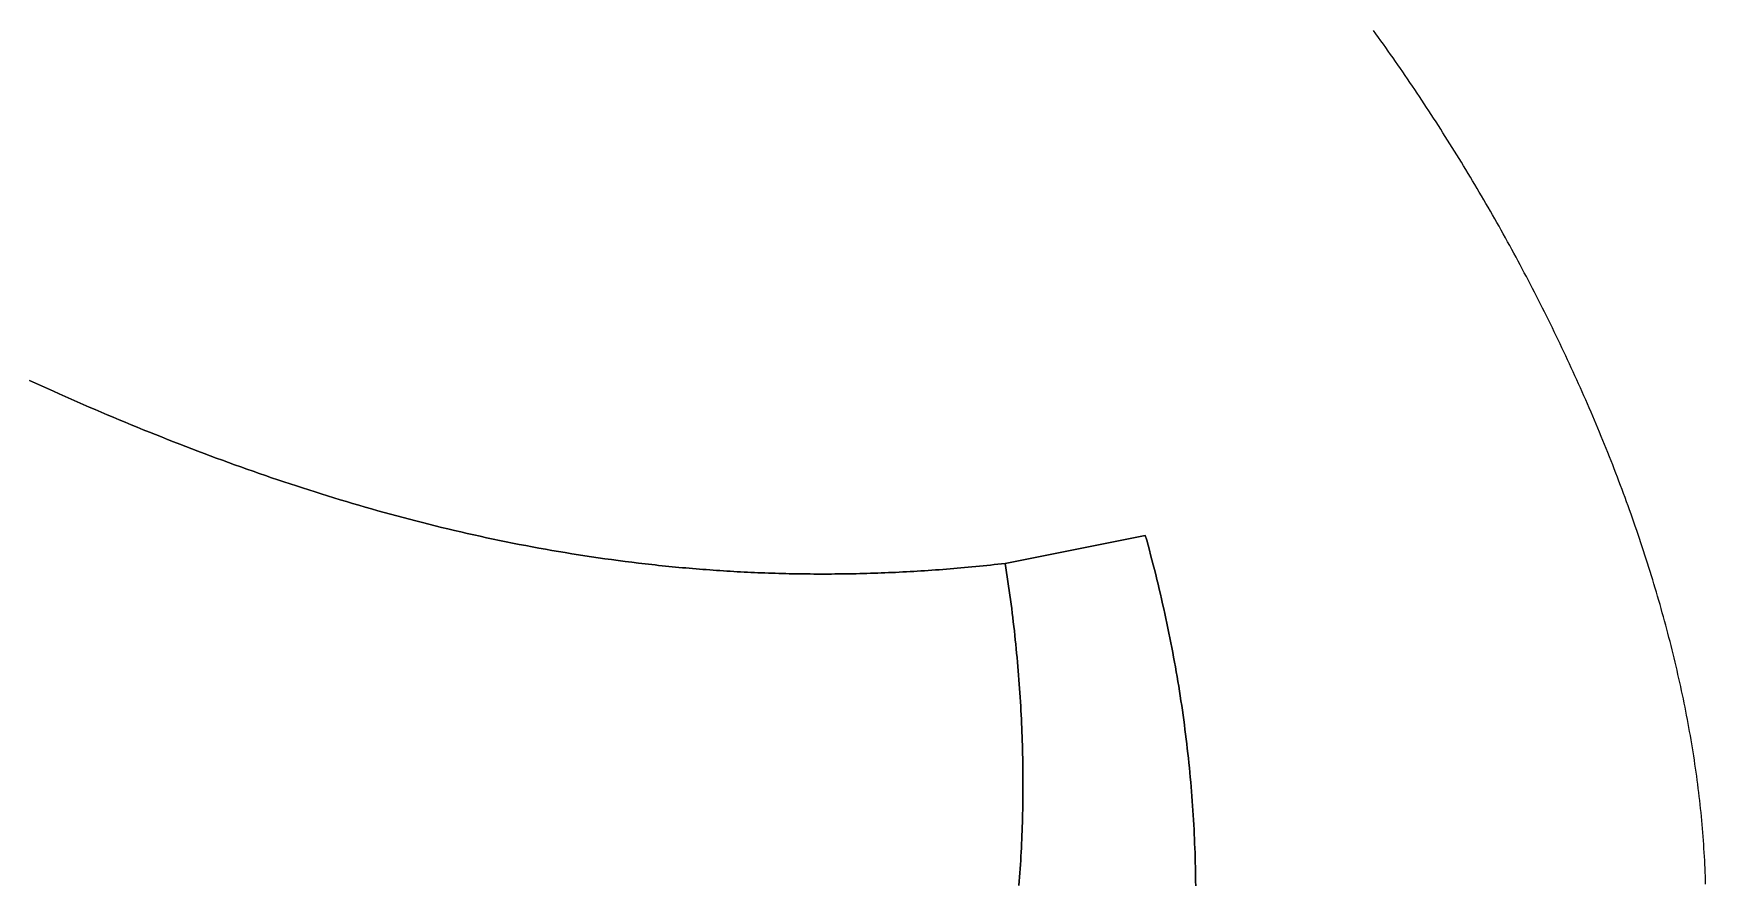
# Model space of a CAD drawing. Header units: millimetres. Extents: x 539514 to 908003, y -69769 to 203909.
# Drawn here: x 819420 to 836812, y -20061 to -11242 of the extents above; entities that cross this region are included whole.
import ezdxf

# ---------------------------------------------------------------- set-up
doc = ezdxf.new("R2010")
doc.units = ezdxf.units.MM
doc.layers.add('CLOSED_AREAS', color=7, linetype='Continuous')
doc.layers.add('REGION_HOLES', color=7, linetype='Continuous')

msp = doc.modelspace()

# ---------------------------------------------------------------- linework, layer by layer
at = {"layer": 'CLOSED_AREAS'}
for points in [[(836812.053, -20087.072), (836810.981, -20046.136), (836809.724, -20005.149), (836808.282, -19964.111), (836806.656, -19923.023), (836804.847, -19881.885), (836802.855, -19840.7), (836800.68, -19799.466), (836798.325, -19758.186), (836795.789, -19716.858), (836793.072, -19675.486), (836790.177, -19634.068), (836787.102, -19592.606), (836783.85, -19551.101), (836780.42, -19509.553), (836776.814, -19467.963), (836773.032, -19426.331), (836769.074, -19384.659), (836764.942, -19342.947), (836760.635, -19301.196), (836756.155, -19259.407), (836751.503, -19217.579), (836746.678, -19175.715), (836741.683, -19133.815), (836736.516, -19091.879), (836731.18, -19049.908), (836725.674, -19007.903), (836720, -18965.864), (836714.157, -18923.793), (836708.147, -18881.691), (836701.971, -18839.556), (836695.629, -18797.392), (836689.121, -18755.197), (836682.449, -18712.974), (836675.612, -18670.722), (836668.613, -18628.443), (836661.451, -18586.137), (836654.126, -18543.804), (836646.641, -18501.447), (836638.995, -18459.064), (836631.189, -18416.658), (836623.223, -18374.228), (836615.099, -18331.776), (836606.817, -18289.301), (836598.378, -18246.806), (836589.782, -18204.291), (836581.03, -18161.755), (836572.123, -18119.201), (836563.061, -18076.629), (836553.846, -18034.039), (836544.477, -17991.433), (836534.955, -17948.81), (836525.282, -17906.172), (836515.457, -17863.519), (836505.482, -17820.853), (836495.357, -17778.173), (836485.082, -17735.481), (836474.659, -17692.778), (836464.088, -17650.063), (836453.37, -17607.338), (836442.505, -17564.603), (836431.494, -17521.86), (836420.339, -17479.109), (836409.038, -17436.35), (836397.594, -17393.585), (836386.006, -17350.813), (836374.276, -17308.037), (836362.403, -17265.256), (836350.39, -17222.471), (836338.236, -17179.683), (836325.942, -17136.893), (836313.509, -17094.101), (836300.938, -17051.308), (836288.228, -17008.516), (836275.382, -16965.723), (836262.398, -16922.933), (836249.279, -16880.144), (836236.025, -16837.358), (836222.636, -16794.575), (836209.113, -16751.796), (836195.457, -16709.023), (836181.669, -16666.255), (836167.749, -16623.493), (836153.697, -16580.739), (836139.515, -16537.992), (836125.203, -16495.254), (836110.762, -16452.525), (836096.193, -16409.806), (836081.495, -16367.098), (836066.67, -16324.401), (836051.719, -16281.716), (836036.642, -16239.044), (836021.44, -16196.386), (836006.114, -16153.742), (835990.663, -16111.113), (835975.089, -16068.499), (835959.393, -16025.903), (835943.575, -15983.323), (835927.636, -15940.761), (835911.577, -15898.218), (835895.397, -15855.695), (835879.099, -15813.191), (835862.682, -15770.708), (835846.147, -15728.247), (835829.495, -15685.808), (835812.726, -15643.392), (835795.842, -15600.999), (835778.843, -15558.631), (835761.729, -15516.288), (835744.501, -15473.971), (835727.16, -15431.681), (835709.707, -15389.418), (835692.142, -15347.183), (835674.466, -15304.976), (835656.679, -15262.8), (835638.783, -15220.653), (835620.777, -15178.537), (835602.663, -15136.453), (835584.441, -15094.401), (835566.112, -15052.382), (835547.677, -15010.398), (835529.136, -14968.447), (835510.49, -14926.532), (835491.739, -14884.653), (835472.885, -14842.81), (835453.927, -14801.005), (835434.867, -14759.238), (835415.706, -14717.51), (835396.443, -14675.822), (835377.08, -14634.174), (835357.617, -14592.567), (835338.055, -14551.001), (835318.395, -14509.478), (835298.636, -14467.999), (835278.781, -14426.563), (835258.83, -14385.172), (835238.782, -14343.826), (835218.64, -14302.526), (835198.403, -14261.273), (835178.072, -14220.068), (835157.649, -14178.911), (835137.133, -14137.802), (835116.525, -14096.744), (835095.826, -14055.736), (835075.037, -14014.779), (835054.158, -13973.874), (835033.19, -13933.021), (835012.134, -13892.222), (834990.99, -13851.477), (834969.759, -13810.787), (834948.442, -13770.152), (834927.039, -13729.573), (834905.551, -13689.051), (834883.978, -13648.587), (834862.322, -13608.181), (834840.583, -13567.834), (834818.761, -13527.547), (834796.858, -13487.321), (834774.874, -13447.156), (834752.809, -13407.053), (834730.665, -13367.012), (834708.442, -13327.035), (834686.14, -13287.122), (834663.761, -13247.274), (834641.304, -13207.492), (834618.772, -13167.776), (834596.163, -13128.126), (834573.48, -13088.545), (834550.723, -13049.032), (834527.891, -13009.588), (834504.987, -12970.215), (834482.01, -12930.912), (834458.962, -12891.68), (834435.843, -12852.52), (834412.654, -12813.433), (834389.394, -12774.42), (834366.066, -12735.481), (834342.67, -12696.617), (834319.206, -12657.828), (834295.675, -12619.116), (834272.077, -12580.481), (834248.414, -12541.924), (834224.686, -12503.446), (834200.894, -12465.047), (834177.038, -12426.728), (834153.12, -12388.49), (834129.138, -12350.333), (834105.096, -12312.258), (834080.992, -12274.266), (834056.828, -12236.358), (834032.605, -12198.535), (834008.322, -12160.796), (833983.982, -12123.143), (833959.583, -12085.577), (833935.128, -12048.098), (833910.616, -12010.707), (833886.049, -11973.405), (833861.427, -11936.192), (833836.751, -11899.069), (833812.021, -11862.037), (833787.238, -11825.097), (833762.403, -11788.249), (833737.517, -11751.494), (833712.579, -11714.833), (833687.591, -11678.266), (833662.554, -11641.795), (833637.468, -11605.419), (833612.333, -11569.14), (833587.151, -11532.959), (833561.922, -11496.875), (833536.647, -11460.891), (833511.326, -11425.005), (833485.961, -11389.221), (833460.551, -11353.537), (833435.097, -11317.955), (833409.601, -11282.475), (833384.063, -11247.098), (833358.483, -11211.825)], [(829670.642, -20101.377), (829673.969, -20058.111), (829677.158, -20014.787), (829680.209, -19971.407), (829683.121, -19927.97), (829685.894, -19884.476), (829688.529, -19840.926), (829691.024, -19797.32), (829693.38, -19753.658), (829695.596, -19709.939), (829697.672, -19666.164), (829699.608, -19622.333), (829701.403, -19578.447), (829703.057, -19534.504), (829704.571, -19490.506), (829705.942, -19446.453), (829707.173, -19402.344), (829708.261, -19358.179), (829709.207, -19313.96), (829710.011, -19269.685), (829710.673, -19225.355), (829711.191, -19180.97), (829711.566, -19136.53), (829711.798, -19092.035), (829711.886, -19047.486), (829711.83, -19002.882), (829711.63, -18958.224), (829711.286, -18913.511), (829710.797, -18868.744), (829710.163, -18823.923), (829709.383, -18779.048), (829708.458, -18734.118), (829707.388, -18689.135), (829706.171, -18644.098), (829704.808, -18599.007), (829703.299, -18553.863), (829701.642, -18508.665), (829699.839, -18463.414), (829697.888, -18418.11), (829695.79, -18372.752), (829693.544, -18327.341), (829691.15, -18281.877), (829688.608, -18236.36), (829685.916, -18190.791), (829683.076, -18145.169), (829680.087, -18099.494), (829676.949, -18053.766), (829673.661, -18007.986), (829670.223, -17962.154), (829666.634, -17916.27), (829662.896, -17870.333), (829659.006, -17824.345), (829654.966, -17778.304), (829650.775, -17732.212), (829646.432, -17686.068), (829641.937, -17639.872), (829637.29, -17593.625), (829632.491, -17547.326), (829627.54, -17500.976), (829622.435, -17454.575), (829617.178, -17408.122), (829611.768, -17361.619), (829606.204, -17315.064), (829600.486, -17268.459), (829594.614, -17221.803), (829588.587, -17175.096), (829582.406, -17128.339), (829576.071, -17081.531), (829569.58, -17034.673), (829562.934, -16987.765), (829556.132, -16940.806), (829549.174, -16893.798), (829542.06, -16846.739), (829534.79, -16799.631), (829527.363, -16752.473), (829488.831, -16756.908), (829450.337, -16761.25), (829411.883, -16765.497), (829373.467, -16769.651), (829335.09, -16773.712), (829296.752, -16777.679), (829258.452, -16781.554), (829220.19, -16785.335), (829181.967, -16789.024), (829143.782, -16792.621), (829105.636, -16796.125), (829067.527, -16799.538), (829029.456, -16802.859), (828991.424, -16806.089), (828953.429, -16809.227), (828915.471, -16812.274), (828877.552, -16815.23), (828839.67, -16818.096), (828801.825, -16820.872), (828764.018, -16823.557), (828726.248, -16826.152), (828688.515, -16828.657), (828650.819, -16831.073), (828613.16, -16833.4), (828575.538, -16835.637), (828537.953, -16837.786), (828500.405, -16839.846), (828462.893, -16841.817), (828425.418, -16843.701), (828387.98, -16845.496), (828350.577, -16847.203), (828313.211, -16848.823), (828275.881, -16850.355), (828238.588, -16851.8), (828201.33, -16853.159), (828164.108, -16854.43), (828126.923, -16855.615), (828089.772, -16856.714), (828052.658, -16857.726), (828015.579, -16858.653), (827978.536, -16859.494), (827941.527, -16860.25), (827904.555, -16860.92), (827867.617, -16861.505), (827830.715, -16862.006), (827793.848, -16862.422), (827757.015, -16862.753), (827720.218, -16863.001), (827683.455, -16863.164), (827646.727, -16863.244), (827610.033, -16863.24), (827573.374, -16863.153), (827536.75, -16862.983), (827500.159, -16862.73), (827463.603, -16862.394), (827427.081, -16861.976), (827390.594, -16861.476), (827354.14, -16860.893), (827317.72, -16860.229), (827281.334, -16859.483), (827244.981, -16858.656), (827208.662, -16857.748), (827172.377, -16856.759), (827136.125, -16855.689), (827099.906, -16854.539), (827063.721, -16853.308), (827027.569, -16851.997), (826991.45, -16850.607), (826955.364, -16849.137), (826919.311, -16847.587), (826883.29, -16845.958), (826847.302, -16844.25), (826811.347, -16842.464), (826775.425, -16840.599), (826739.535, -16838.655), (826703.677, -16836.634), (826667.852, -16834.534), (826632.059, -16832.357), (826596.297, -16830.102), (826560.568, -16827.77), (826524.871, -16825.361), (826489.206, -16822.875), (826453.572, -16820.313), (826417.97, -16817.674), (826382.4, -16814.959), (826346.861, -16812.167), (826311.353, -16809.301), (826275.877, -16806.358), (826240.432, -16803.34), (826205.018, -16800.248), (826169.635, -16797.08), (826134.283, -16793.837), (826098.962, -16790.52), (826063.671, -16787.129), (826028.412, -16783.664), (825993.183, -16780.125), (825957.984, -16776.512), (825922.816, -16772.826), (825887.678, -16769.067), (825852.57, -16765.235), (825817.492, -16761.33), (825782.445, -16757.352), (825747.427, -16753.303), (825712.44, -16749.181), (825642.553, -16740.721), (825572.786, -16731.976), (825503.135, -16722.947), (825433.602, -16713.636), (825364.185, -16704.043), (825294.884, -16694.172), (825225.698, -16684.024), (825156.625, -16673.6), (825087.666, -16662.902), (825018.82, -16651.932), (824950.086, -16640.692), (824881.462, -16629.183), (824812.95, -16617.408), (824744.547, -16605.367), (824676.254, -16593.063), (824608.069, -16580.497), (824539.991, -16567.671), (824472.021, -16554.586), (824404.156, -16541.246), (824336.398, -16527.65), (824268.744, -16513.801), (824201.194, -16499.701), (824133.748, -16485.351), (824066.405, -16470.753), (823999.163, -16455.909), (823932.023, -16440.821), (823864.983, -16425.49), (823798.043, -16409.917), (823731.203, -16394.105), (823664.46, -16378.056), (823597.816, -16361.771), (823531.268, -16345.251), (823464.817, -16328.5), (823398.461, -16311.517), (823332.2, -16294.305), (823266.034, -16276.867), (823199.96, -16259.202), (823133.98, -16241.314), (823068.091, -16223.203), (823002.294, -16204.873), (822936.587, -16186.323), (822870.97, -16167.557), (822805.443, -16148.575), (822740.004, -16129.38), (822674.652, -16109.973), (822609.388, -16090.356), (822544.209, -16070.53), (822479.117, -16050.498), (822414.109, -16030.261), (822349.185, -16009.821), (822284.345, -15989.18), (822219.588, -15968.338), (822154.913, -15947.299), (822090.319, -15926.063), (822025.805, -15904.633), (821961.372, -15883.01), (821897.017, -15861.196), (821832.741, -15839.192), (821768.543, -15817.001), (821704.422, -15794.624), (821640.377, -15772.062), (821576.408, -15749.318), (821512.513, -15726.394), (821448.693, -15703.29), (821384.946, -15680.009), (821321.272, -15656.552), (821257.67, -15632.921), (821194.14, -15609.118), (821130.68, -15585.145), (821067.289, -15561.003), (821003.968, -15536.694), (820940.716, -15512.219), (820877.531, -15487.581), (820814.414, -15462.781), (820751.362, -15437.821), (820688.376, -15412.703), (820625.456, -15387.428), (820562.599, -15361.998), (820499.806, -15336.414), (820437.075, -15310.68), (820374.407, -15284.795), (820311.8, -15258.762), (820249.254, -15232.583), (820186.767, -15206.259), (820124.34, -15179.793), (820061.971, -15153.185), (819999.66, -15126.438), (819937.406, -15099.553), (819875.208, -15072.532), (819813.066, -15045.376), (819750.979, -15018.088), (819688.946, -14990.67), (819626.967, -14963.122), (819565.04, -14935.446), (819503.166, -14907.645), (819441.342, -14879.72), (819379.57, -14851.673)], [(831508.581, -20105.011), (831508.127, -20056.38), (831507.495, -20007.708), (831506.683, -19958.995), (831505.692, -19910.242), (831504.522, -19861.45), (831503.171, -19812.617), (831501.64, -19763.746), (831499.929, -19714.835), (831498.036, -19665.884), (831495.962, -19616.895), (831493.706, -19567.867), (831491.268, -19518.801), (831488.647, -19469.696), (831485.844, -19420.553), (831482.858, -19371.373), (831479.688, -19322.154), (831476.334, -19272.898), (831472.797, -19223.605), (831469.075, -19174.275), (831465.168, -19124.908), (831461.076, -19075.504), (831456.798, -19026.063), (831452.335, -18976.587), (831447.686, -18927.074), (831442.85, -18877.526), (831437.827, -18827.941), (831432.617, -18778.322), (831427.22, -18728.667), (831421.634, -18678.977), (831415.861, -18629.252), (831409.899, -18579.493), (831403.748, -18529.699), (831397.408, -18479.87), (831390.879, -18430.008), (831384.159, -18380.112), (831377.25, -18330.182), (831370.15, -18280.219), (831362.859, -18230.223), (831355.376, -18180.193), (831347.703, -18130.131), (831339.837, -18080.036), (831331.779, -18029.909), (831323.528, -17979.749), (831315.085, -17929.558), (831306.448, -17879.335), (831297.618, -17829.08), (831288.594, -17778.793), (831279.375, -17728.476), (831269.962, -17678.127), (831260.354, -17627.748), (831250.551, -17577.338), (831240.552, -17526.897), (831230.357, -17476.427), (831219.966, -17425.926), (831209.378, -17375.396), (831198.593, -17324.836), (831187.611, -17274.247), (831176.431, -17223.628), (831165.053, -17172.981), (831153.477, -17122.305), (831141.702, -17071.6), (831129.728, -17020.867), (831117.555, -16970.106), (831105.182, -16919.316), (831092.61, -16868.499), (831079.836, -16817.655), (831066.862, -16766.783), (831053.687, -16715.884), (831040.311, -16664.958), (831026.733, -16614.005), (831012.953, -16563.026), (830998.97, -16512.02), (830984.785, -16460.988), (829527.363, -16752.473), (829534.79, -16799.631), (829542.06, -16846.739), (829549.174, -16893.798), (829556.132, -16940.806), (829562.934, -16987.765), (829569.58, -17034.673), (829576.071, -17081.531), (829582.406, -17128.339), (829588.587, -17175.096), (829594.614, -17221.803), (829600.486, -17268.459), (829606.204, -17315.064), (829611.768, -17361.619), (829617.178, -17408.122), (829622.435, -17454.575), (829627.54, -17500.976), (829632.491, -17547.326), (829637.29, -17593.625), (829641.937, -17639.872), (829646.432, -17686.068), (829650.775, -17732.212), (829654.966, -17778.304), (829659.006, -17824.345), (829662.896, -17870.333), (829666.634, -17916.27), (829670.223, -17962.154), (829673.661, -18007.986), (829676.949, -18053.766), (829680.087, -18099.494), (829683.076, -18145.169), (829685.916, -18190.791), (829688.608, -18236.36), (829691.15, -18281.877), (829693.544, -18327.341), (829695.79, -18372.752), (829697.888, -18418.11), (829699.839, -18463.414), (829701.642, -18508.665), (829703.299, -18553.863), (829704.808, -18599.007), (829706.171, -18644.098), (829707.388, -18689.135), (829708.458, -18734.118), (829709.383, -18779.048), (829710.163, -18823.923), (829710.797, -18868.744), (829711.286, -18913.511), (829711.63, -18958.224), (829711.83, -19002.882), (829711.886, -19047.486), (829711.798, -19092.035), (829711.566, -19136.53), (829711.191, -19180.97), (829710.673, -19225.355), (829710.011, -19269.685), (829709.207, -19313.96), (829708.261, -19358.179), (829707.173, -19402.344), (829705.942, -19446.453), (829704.571, -19490.506), (829703.057, -19534.504), (829701.403, -19578.447), (829699.608, -19622.333), (829697.672, -19666.164), (829695.596, -19709.939), (829693.38, -19753.658), (829691.024, -19797.32), (829688.529, -19840.926), (829685.894, -19884.476), (829683.121, -19927.97), (829680.209, -19971.407), (829677.158, -20014.787), (829673.969, -20058.111), (829670.642, -20101.377)]]:
    msp.add_lwpolyline(points, dxfattribs=at)
at = {"layer": 'REGION_HOLES'}
msp.add_lwpolyline([(819379.57, -14851.673), (819441.342, -14879.72), (819503.166, -14907.645), (819565.04, -14935.446), (819626.967, -14963.122), (819688.946, -14990.67), (819750.979, -15018.088), (819813.066, -15045.376), (819875.208, -15072.532), (819937.406, -15099.553), (819999.66, -15126.438), (820061.971, -15153.185), (820124.34, -15179.793), (820186.767, -15206.259), (820249.254, -15232.583), (820311.8, -15258.762), (820374.407, -15284.795), (820437.075, -15310.68), (820499.806, -15336.414), (820562.599, -15361.998), (820625.456, -15387.428), (820688.376, -15412.703), (820751.362, -15437.821), (820814.414, -15462.781), (820877.531, -15487.581), (820940.716, -15512.219), (821003.968, -15536.694), (821067.289, -15561.003), (821130.68, -15585.145), (821194.14, -15609.118), (821257.67, -15632.921), (821321.272, -15656.552), (821384.946, -15680.009), (821448.693, -15703.29), (821512.513, -15726.394), (821576.408, -15749.318), (821640.377, -15772.062), (821704.422, -15794.624), (821768.543, -15817.001), (821832.741, -15839.192), (821897.017, -15861.196), (821961.372, -15883.01), (822025.805, -15904.633), (822090.319, -15926.063), (822154.913, -15947.299), (822219.588, -15968.338), (822284.345, -15989.18), (822349.185, -16009.821), (822414.109, -16030.261), (822479.117, -16050.498), (822544.209, -16070.53), (822609.388, -16090.356), (822674.652, -16109.973), (822740.004, -16129.38), (822805.443, -16148.575), (822870.97, -16167.557), (822936.587, -16186.323), (823002.294, -16204.873), (823068.091, -16223.203), (823133.98, -16241.314), (823199.96, -16259.202), (823266.034, -16276.867), (823332.2, -16294.305), (823398.461, -16311.517), (823464.817, -16328.5), (823531.268, -16345.251), (823597.816, -16361.771), (823664.46, -16378.056), (823731.203, -16394.105), (823798.043, -16409.917), (823864.983, -16425.49), (823932.023, -16440.821), (823999.163, -16455.909), (824066.405, -16470.753), (824133.748, -16485.351), (824201.194, -16499.701), (824268.744, -16513.801), (824336.398, -16527.65), (824404.156, -16541.246), (824472.021, -16554.586), (824539.991, -16567.671), (824608.069, -16580.497), (824676.254, -16593.063), (824744.547, -16605.367), (824812.95, -16617.408), (824881.462, -16629.183), (824950.086, -16640.692), (825018.82, -16651.932), (825087.666, -16662.902), (825156.625, -16673.6), (825225.698, -16684.024), (825294.884, -16694.172), (825364.185, -16704.043), (825433.602, -16713.636), (825503.135, -16722.947), (825572.786, -16731.976), (825642.553, -16740.721), (825712.44, -16749.181), (825747.427, -16753.303), (825782.445, -16757.352), (825817.492, -16761.33), (825852.57, -16765.235), (825887.678, -16769.067), (825922.816, -16772.826), (825957.984, -16776.512), (825993.183, -16780.125), (826028.412, -16783.664), (826063.671, -16787.129), (826098.962, -16790.52), (826134.283, -16793.837), (826169.635, -16797.08), (826205.018, -16800.248), (826240.432, -16803.34), (826275.877, -16806.358), (826311.353, -16809.301), (826346.861, -16812.167), (826382.4, -16814.959), (826417.97, -16817.674), (826453.572, -16820.313), (826489.206, -16822.875), (826524.871, -16825.361), (826560.568, -16827.77), (826596.297, -16830.102), (826632.059, -16832.357), (826667.852, -16834.534), (826703.677, -16836.634), (826739.535, -16838.655), (826775.425, -16840.599), (826811.347, -16842.464), (826847.302, -16844.25), (826883.29, -16845.958), (826919.311, -16847.587), (826955.364, -16849.137), (826991.45, -16850.607), (827027.569, -16851.997), (827063.721, -16853.308), (827099.906, -16854.539), (827136.125, -16855.689), (827172.377, -16856.759), (827208.662, -16857.748), (827244.981, -16858.656), (827281.334, -16859.483), (827317.72, -16860.229), (827354.14, -16860.893), (827390.594, -16861.476), (827427.081, -16861.976), (827463.603, -16862.394), (827500.159, -16862.73), (827536.75, -16862.983), (827573.374, -16863.153), (827610.033, -16863.24), (827646.727, -16863.244), (827683.455, -16863.164), (827720.218, -16863.001), (827757.015, -16862.753), (827793.848, -16862.422), (827830.715, -16862.006), (827867.617, -16861.505), (827904.555, -16860.92), (827941.527, -16860.25), (827978.536, -16859.494), (828015.579, -16858.653), (828052.658, -16857.726), (828089.772, -16856.714), (828126.923, -16855.615), (828164.108, -16854.43), (828201.33, -16853.159), (828238.588, -16851.8), (828275.881, -16850.355), (828313.211, -16848.823), (828350.577, -16847.203), (828387.98, -16845.496), (828425.418, -16843.701), (828462.893, -16841.817), (828500.405, -16839.846), (828537.953, -16837.786), (828575.538, -16835.637), (828613.16, -16833.4), (828650.819, -16831.073), (828688.515, -16828.657), (828726.248, -16826.152), (828764.018, -16823.557), (828801.825, -16820.872), (828839.67, -16818.096), (828877.552, -16815.23), (828915.471, -16812.274), (828953.429, -16809.227), (828991.424, -16806.089), (829029.456, -16802.859), (829067.527, -16799.538), (829105.636, -16796.125), (829143.782, -16792.621), (829181.967, -16789.024), (829220.19, -16785.335), (829258.452, -16781.554), (829296.752, -16777.679), (829335.09, -16773.712), (829373.467, -16769.651), (829411.883, -16765.497), (829450.337, -16761.25), (829488.831, -16756.908), (829527.363, -16752.473), (830984.785, -16460.988), (830998.97, -16512.02), (831012.953, -16563.026), (831026.733, -16614.005), (831040.311, -16664.958), (831053.687, -16715.884), (831066.862, -16766.783), (831079.836, -16817.655), (831092.61, -16868.499), (831105.182, -16919.316), (831117.555, -16970.106), (831129.728, -17020.867), (831141.702, -17071.6), (831153.477, -17122.305), (831165.053, -17172.981), (831176.431, -17223.628), (831187.611, -17274.247), (831198.593, -17324.836), (831209.378, -17375.396), (831219.966, -17425.926), (831230.357, -17476.427), (831240.552, -17526.897), (831250.551, -17577.338), (831260.354, -17627.748), (831269.962, -17678.127), (831279.375, -17728.476), (831288.594, -17778.793), (831297.618, -17829.08), (831306.448, -17879.335), (831315.085, -17929.558), (831323.528, -17979.749), (831331.779, -18029.909), (831339.837, -18080.036), (831347.703, -18130.131), (831355.376, -18180.193), (831362.859, -18230.223), (831370.15, -18280.219), (831377.25, -18330.182), (831384.159, -18380.112), (831390.879, -18430.008), (831397.408, -18479.87), (831403.748, -18529.699), (831409.899, -18579.493), (831415.861, -18629.252), (831421.634, -18678.977), (831427.22, -18728.667), (831432.617, -18778.322), (831437.827, -18827.941), (831442.85, -18877.526), (831447.686, -18927.074), (831452.335, -18976.587), (831456.798, -19026.063), (831461.076, -19075.504), (831465.168, -19124.908), (831469.075, -19174.275), (831472.797, -19223.605), (831476.334, -19272.898), (831479.688, -19322.154), (831482.858, -19371.373), (831485.844, -19420.553), (831488.647, -19469.696), (831491.268, -19518.801), (831493.706, -19567.867), (831495.962, -19616.895), (831498.036, -19665.884), (831499.929, -19714.835), (831501.64, -19763.746), (831503.171, -19812.617), (831504.522, -19861.45), (831505.692, -19910.242), (831506.683, -19958.995), (831507.495, -20007.708), (831508.127, -20056.38), (831508.581, -20105.011)], dxfattribs=at)

doc.saveas('drawing.dxf')
